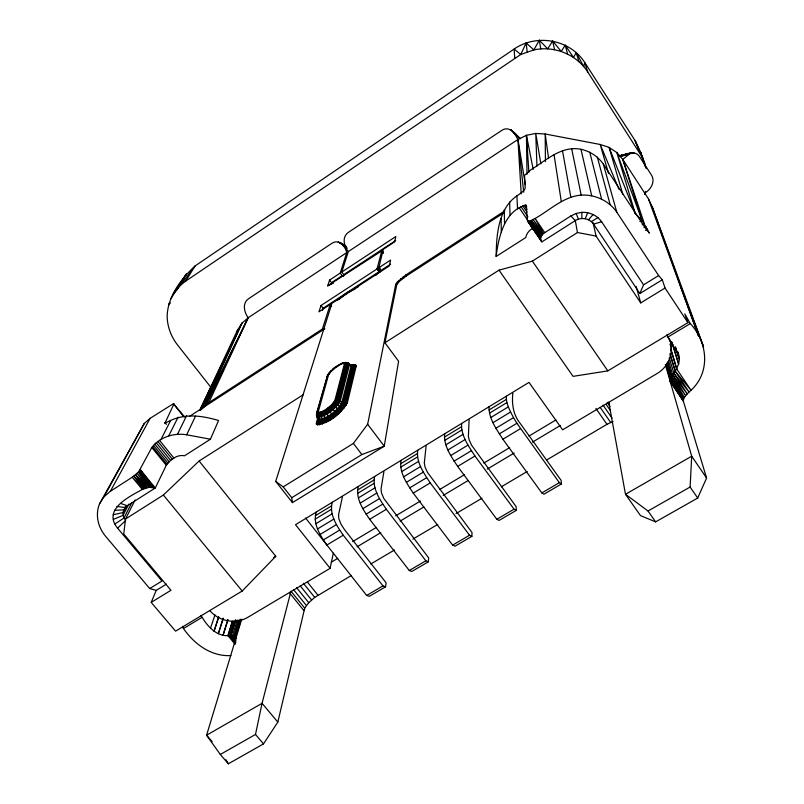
<?xml version="1.0" encoding="UTF-8"?>
<svg xmlns="http://www.w3.org/2000/svg" width="804" height="804" viewBox="0 0 804 804"><rect width="100%" height="100%" fill="white"/><g stroke="black" fill="none" stroke-linecap="round" stroke-linejoin="round"><path stroke-width="1.21" d="M383.89 471.687L381.036 489.154L381.538 493.073L383.789 498.42L428.673 557.896L428.331 561.815L425.869 560.8L386.342 509.294C379.98 499.776 372.001 488.53 374.654 476.47M533.012 228.075C529.404 230.065 526.489 233.391 525.756 237.532L496.158 256.456C496.41 234.808 498.148 207.512 518.51 194.789C520.932 192.94 524.077 191.251 525.213 188.267L524.54 175.413L530.811 169.825C546.016 160.478 561.494 145.383 580.97 149.273C589.985 151.263 598.005 156.448 603.301 164.026L644.316 226.577L649.401 233.16L642.044 220.276L635.301 213.703L609.1 147.413L600.216 144.479L545.192 133.997L535.755 133.444L526.449 135.323L517.937 139.494L348.283 251.592L341.831 272.013L343.75 274.636L343.499 276.405M512.851 393.116C511.686 403.95 513.173 415.025 520.329 423.567L561.102 480.35L561.443 483.978L543.956 494.189L541.826 492.922L502.892 439.235C496.671 429.416 488.731 418.914 489.053 406.744M350.956 365.257L353.951 366.071L354.021 367.307L345.217 403.437C339.801 412.894 329.62 421.326 318.685 422.934L317.771 422.15L318.133 419.668L317.771 422.15L316.324 423.929L317.349 424.824C329.72 423.035 341.258 413.477 347.388 402.764L356.061 366.654L355.971 365.257L354.896 364.604L351.067 365.297M351.961 365.518L352.856 366.071L352.926 367.237L344.052 403.367C338.916 412.301 329.298 420.271 318.967 421.798L318.103 421.055C318.032 417.949 314.525 414.281 318.283 411.769L328.635 374.443L331.63 370.463L327.911 374.624L326.926 377.94M318.294 410.904L317.449 411.608L318.042 413.085C325.399 411.919 332.203 406.291 335.931 399.95L345.238 363.177L343.439 362.855L339.409 364.745L342.544 363.127L347.67 362.704L350.876 365.247L350.936 366.333L341.941 402.412C337.157 410.693 328.243 418.07 318.655 419.517L317.861 418.834L316.525 413.507L327.268 375.96L329.158 373.347M428.331 561.815L411.789 571.483L409.276 570.508L369.669 519.304C363.267 509.847 355.328 498.46 358.282 486.45M581.805 218.487L581.915 212.336C589.573 211.944 597.231 215.422 601.633 221.773L643.562 284.827L639.873 293.53L593.553 224.105C589.613 218.246 581.081 216.869 575.242 220.638L541.886 241.873L527.514 220.819L526.148 205.06C504.46 210.357 498.46 237.411 496.158 256.456M316.324 423.929L318.042 416.301M316.766 415.628L316.746 416.874C319.218 418.673 319.861 422.763 317.349 424.824M317.449 411.608L316.826 413.557L317.5 414.12C325.54 412.854 332.997 406.683 337.067 399.749L346.343 363.8L345.619 362.473L342.665 363.418M401.085 460.36C398.935 472.471 406.945 483.526 413.256 493.113L452.652 545.122L455.044 546.187L471.888 536.338L472.018 532.519L427.326 472.139L424.974 466.792L424.311 462.923L426.11 445.969M469.094 419.778L468.39 436.22L469.204 440.029L471.677 445.366L516.148 506.671L516.258 510.399L499.093 520.429L496.832 519.263L457.657 466.42C451.396 456.722 443.396 445.969 444.662 433.798M342.403 496.962L338.544 514.902L338.886 518.881L341.037 524.228L344.403 529.494L386.101 582.82L385.548 586.83L382.965 585.905L343.248 535.193C336.775 525.796 328.916 514.208 332.333 502.269M609.633 404.151L608.246 402.141L609.03 403.528L625.482 494.279L640.537 515.645L655.632 521.866L697.691 498.048L690.123 487.033L691.701 456.2L665.38 364.735M329.821 420.221L325.479 409.718L331.71 404.804L334.896 400.422L344.303 364.453L343.72 363.358M516.258 510.399L514.037 509.193L474.953 456.029C468.712 446.28 460.732 435.627 461.637 423.457M343.248 535.193L326.876 545.032C320.364 535.675 312.555 523.957 316.253 512.068M471.888 536.338L469.546 535.233L430.24 482.902C423.949 473.285 415.939 462.34 417.748 450.2M125.524 519.022L123.736 533.997L170.961 590.287L151.192 602.387L175.553 631.16L242.185 591.04L275.792 556.288L199.101 461.004L163.383 495.023L125.524 519.022L135.122 499.957M669.621 339.409C674.616 352.011 668.677 366.795 657.149 373.508L562.619 429.818L529.012 382.392L295.52 524.7L330.112 568.317L247.431 617.562C235.26 624.497 218.859 621.18 209.824 610.638M331.6 306.304L330.233 304.465L318.937 311.831L321.057 305.49L377.046 268.928L381.759 250.878L327.66 285.812L329.59 280.063L340.233 273.069L346.745 252.607C345.288 246.205 338.675 238.547 331.821 243.391L248.727 298.626C242.004 303.048 244.094 312.223 248.195 317.731L208.819 402.623L200.97 409.849M236.034 638.436L235.843 636.396C233.512 634.989 230.577 635.833 227.984 635.693C215.532 636.095 206.437 625.14 201.03 615.351M541.072 240.838C539.544 237.672 542.107 234.235 544.75 232.637L570.91 215.944L576.177 213.452L581.915 212.336M379.287 272.586L380.825 270.556L378.805 267.772L390.613 260.064L389.307 265.943L331.931 303.359L275.702 481.395L283.209 486.882L353.388 443.416L367.659 424.251L395.679 284.626L397.266 282.063L405.568 275.159L504.852 210.839M275.702 481.395L292.445 502.611L384.242 446.19L398.593 361.287L384.935 342.745L396.824 284.405L399.508 281.279L406.211 276.053L504.108 212.648M220.306 754.474L255.491 734.444L262.064 703.319L290.968 591.171L304.706 608.166L277.832 722.092L263.511 743.891L228.346 763.8L220.306 754.474L206.588 735.218L241.692 619.231M330.112 568.317L333.318 553.172M330.183 371.991L329.158 372.966L329.057 374.553M697.691 498.048L706.585 478.048L683.34 401.075L669.933 380.382C674.455 371.498 682.948 362.453 677.611 351.7L678.375 354.092L666.677 334.936M184.689 417.025L173.443 403.658L150.117 418.341L144.278 423.447L99.535 503.837C95.063 514.65 98.008 527.092 105.314 535.936L149.725 588.558L156.257 590.357L166.408 584.126M149.725 588.558L161.956 581.041L117.585 528.168C102.299 509.475 129.203 496.761 142.298 489.455L148.991 487.335L155.303 487.968L166.267 465.285C170.398 459.707 177.131 454.21 184.528 455.788L210.427 439.215L218.577 420.492C199.281 414.824 181.965 413.186 164.81 423.447L174.036 403.658M331.64 371.026L333.178 369.639C332.685 368.624 335.127 366.503 335.76 367.619M317.871 419.185L317.168 423.125L318.133 423.969C329.761 422.271 340.594 413.296 346.363 403.236L355.097 367.106L355.016 365.79L354.001 365.177L351.247 365.589L354.896 364.604M316.495 414.583L327.831 375.116L328.635 374.443M236.497 333.549L237.481 330.183L241.914 323.248L248.195 317.731L346.745 252.607M235.1 644.225L227.984 635.693L232.255 621.291M239.642 620.336L234.999 635.894L236.487 637.773L234.999 635.894L240.225 619.211M227.743 619.693L223.05 635.26L228.034 619.784M236.034 642.074L230.748 635.622L235.461 620.035M236.004 638.527L233.813 635.673L238.547 620.125M326.957 376.925L328.424 373.89M223.07 618.246L218.306 633.763L223.371 618.316M235.843 636.396L241.009 619.673M235.461 643.682L229.421 635.662L233.863 621.271M235.944 640.476L232.416 635.602L237.27 620.065M341.861 276.636L342.152 275.692L340.233 273.069M218.557 616.959L214.045 631.301L218.788 617.07M227.984 635.693L232.507 621.391M208.819 402.623L322.404 329.037L330.233 304.465M644.547 194.467L645.552 191.322M230.748 635.622L235.733 620.085M316.846 412.492L316.464 415.789L317.52 417.537C326.906 416.1 335.63 408.884 340.343 400.774L349.428 364.785L349.378 363.72L345.619 362.473M378.805 267.772L383.287 249.3L394.653 241.833L395.829 236.527L341.831 272.013M322.394 310.334L323.087 308.213L379.056 271.702L377.589 267.943L380.453 271.752M210.547 628.014L214.98 614.929M646.215 168.579L640.466 152.117L635.12 140.62L584.779 62.561C570.006 39.376 536.499 33.507 514.138 49.034L195.121 265.923C181.081 278.928 167.493 296.575 167.152 316.615C167.393 326.856 171.212 336.816 177.473 344.886L211.311 387.85M325.831 422.502C327.67 418.261 321.52 415.176 323.359 410.944L325.479 409.718M585.252 218.698L587.714 212.688M151.192 602.387L156.257 590.357M199.965 409.97L241.914 323.248L204.296 406.11L248.195 317.731L206.477 404.281M202.286 408.1L241.914 323.248M639.713 152.489L635.12 140.62L642.878 158.217L587.764 72.008C576.579 54.401 554.167 45.466 533.876 49.908L526.158 42.964L520.741 54.501L185.634 281.149L180.89 284.867L173.292 294.003L186.488 273.752L180.89 284.867L195.121 265.923L185.634 281.149M199.794 410.221L237.481 330.183M99.535 503.837L103.967 496.822L110.399 491.254L132.228 477.244L138.569 471.998L151.815 447.526C159.705 437.095 173.986 432.612 186.659 434.793L195.493 416.191M199.955 410.211L212.065 385.407M213.16 383.146L214.266 380.895M177.543 434.2L186.639 415.618M168.78 435.788L178.116 417.175M131.816 502.59L123.987 518.057L114.871 523.977M128.801 504.138L123.102 515.324L113.384 519.394M126.449 505.847L123.022 512.54L123.102 515.324L125.605 520.57L117.585 528.168M160.971 439.446L170.518 420.753M125.454 506.56L123.022 512.54L113.233 514.741M110.399 491.254L150.117 418.341M587.764 72.008L584.779 62.561L583.694 66.551L576.217 52.551L573.513 57.496L565.252 45.175L561.222 51.456L552.649 40.954L547.695 48.863L539.303 40.2L533.876 49.908L520.741 54.501L514.138 49.034L514.731 58.039M103.967 496.822L144.278 423.447M169.795 302.716L168.609 304.837L170.217 302.987M176.9 289.942L180.458 283.561L170.559 299.259M322.263 424.09C325.439 419.929 318.283 415.969 321.459 411.799L323.359 410.944M330.916 371.116L333.399 368.865L329.158 372.966M176.749 289.179L186.488 273.752M304.706 608.166L308.726 602.709L314.726 597.392L351.418 575.463M142.298 489.455L132.228 477.244L143.524 488.762L133.906 476.079L144.71 488.279L135.605 474.762L147.353 487.576L137.193 473.365L148.991 487.335L138.569 471.998L152.167 487.284L139.635 470.752L153.765 487.525L140.308 469.717L155.303 487.968L127.364 505.756L123.746 509.897L114.439 510.319M317.801 420.683L316.364 422.271M327.65 375.488L330.866 371.719M319.379 424.884C323.499 420.924 315.791 416.191 319.912 412.241L321.459 411.799M377.357 268.405L379.056 271.702L375.619 275.571M588.508 219.763L593.171 214.477M319.912 412.241L318.042 413.085L317.228 416.422C326.323 415.015 334.765 408.03 339.348 400.171L348.494 364.212L348.444 363.187L347.398 362.905L344.273 363.709M644.738 193.151C650.969 189.503 655.762 181.402 651.2 174.659L639.713 156.87C635.029 149.333 625.623 154.659 619.06 155.956L632.075 152.82L619.06 155.956M639.944 221.592L642.044 220.276L622.819 159.463L630.034 153.403L619.562 156.478M337.569 299.982L347.167 292.505L358.614 286.616M338.615 299.681L346.966 293.179L355.539 288.686M341.197 363.9L342.544 363.127M333.067 369.177L337.61 365.629L341.027 364.262M333.178 369.639L334.896 368.292M352.132 365.277L352.906 364.714M336.645 367.006L338.434 365.78M342.152 275.692L331.509 282.676L329.59 280.063M343.75 274.636L395.658 240.557M390.654 264.144L380.825 270.556L379.297 266.817M189.885 416.14L324.836 328.746M384.935 342.745L499.023 270.144L573.061 376.362L607.834 370.875L687.902 322.655L665.039 288.023L662.285 279.772L658.627 275.571L616.789 212.176C608.879 200.668 595.03 194.377 581.181 195.091C563.343 196.628 550.026 210.055 535.122 218.467L529.806 221.14L527.514 220.819L541.886 241.873M199.101 461.004L303.259 394.724M499.023 270.144L532.369 261.119L577.453 232.537L596.045 236.064L640.728 302.897L665.039 288.023M642.195 224.738L644.265 223.442L622.819 159.463L616.819 152.529L609.1 147.413L622.849 194.387M643.974 227.693L646.054 226.396M645.501 230.366L647.582 229.07M292.445 502.611L291.762 497.716L361.87 454.541L384.242 446.19L367.659 424.251M643.562 284.827L658.627 275.571M639.873 293.53L662.285 279.772M591.332 221.602L597.925 217.572M315.349 515.726L331.499 505.887M357.589 490.008L374.031 479.998M400.593 463.828L417.346 453.627M444.401 437.155L461.456 426.773M489.013 409.99L506.399 399.407L506.339 396.211M315.128 519.203L331.338 509.344M357.519 493.425L374.031 483.385M400.693 467.174L417.507 456.943M444.662 440.431L461.797 430.019M489.455 413.196L506.912 402.583L506.399 399.407M315.882 523.705L332.152 513.826M358.423 497.877L374.986 487.827M401.739 471.586L418.623 461.335M445.868 444.793L463.064 434.361M490.822 417.507L508.339 406.874L506.912 402.583M317.58 528.911L333.901 519.032M360.242 503.073L376.855 493.013M403.688 476.762L420.613 466.511M447.939 449.949L465.174 439.507M493.023 422.643L510.59 412L508.339 406.874M273.641 557.584L275.792 556.288M320.103 534.459L336.454 524.59M362.845 508.641L379.498 498.58M406.382 482.34L423.346 472.089M450.732 455.546L468.008 445.104M495.907 428.241L513.515 417.608L510.59 412M323.278 539.966L339.64 530.107M366.071 514.178L382.734 504.138M409.648 487.917L426.633 477.687M454.049 461.164L471.345 450.742M499.274 433.909L516.902 423.286L559.353 482.661L561.443 483.978M230.949 655.582C211.221 656.717 194.246 644.074 183.463 628.537L201.764 617.522M667.873 337.087L690.314 323.59C708.435 343.077 710.806 374.172 689.038 392C686.807 394.643 683.179 397.276 683.34 401.075L669.983 381.277M369.669 519.304L386.342 509.294M413.256 493.113L430.24 482.902M457.657 466.42L474.953 456.029M502.892 439.235L520.51 428.643M352.675 541.584L376.332 527.424M395.689 515.836L420.422 501.043M439.778 489.455L464.511 474.651M483.867 463.064L509.666 447.627M529.022 436.039L555.906 419.949M331.278 562.207L337.73 558.358M357.107 546.79L380.784 532.66M400.151 521.103L423.829 506.972M443.195 495.415L467.948 480.641M487.314 469.074L514.218 453.024M532.519 442.099L560.499 425.406M370.825 563.986L394.543 549.956M412.874 539.112L437.677 524.449M456.009 513.605L481.887 498.299M501.304 486.812L527.183 471.506M546.589 460.029L606.98 424.311L612.96 421.507M340.373 364.162L335.338 367.187M305.59 518.047L366.674 595.442L382.965 585.905M409.276 570.508L425.869 560.8M452.652 545.122L469.546 535.233M496.832 519.263L514.037 509.193M541.826 492.922L559.353 482.661M385.548 586.83L369.297 596.327L366.674 595.442M706.585 478.048L691.701 456.2L625.482 494.279L648.014 511.002L690.123 487.033M355.971 365.257C353.479 367.157 350.212 365.438 348.574 363.227M333.127 283.068L327.66 285.812L333.047 283.129M341.8 363.89L343.358 363.147M344.303 364.453C348.886 361.318 351.479 369.79 356.061 366.654M334.896 400.422C339.76 397.136 342.524 406.05 347.388 402.764M334.343 401.638C339.248 399.166 341.479 407.517 346.383 405.045M343.439 362.855L346.665 362.443L347.439 363.87L338.233 399.819C333.871 407.276 325.851 413.909 317.218 415.256L316.495 414.653M341.811 363.388L345.278 362.534M593.553 224.105L601.633 221.773M619.673 156.599L628.205 154.609M333.258 403.136C338.012 401.789 339.62 409.196 344.373 407.849M634.215 152.911L621.12 155.383L623.271 155.494M331.71 404.804C336.012 404.925 337.188 410.884 341.499 410.995M116.912 506.44L125.233 507.585M186.659 434.793L210.427 439.215M120.489 503.364L127.364 505.756M329.801 406.543L337.941 414.261M343.167 244.959L338.363 242.064L344.906 245.451M346.011 246.356L342.112 244.215L346.152 246.939M343.398 246.054L347.298 248.195M345.258 245.542L340.393 242.858L344.625 245.371M338.363 242.064L345.167 245.833M350.052 364.735L351.81 365.79L351.871 366.905L342.936 403.015C338.012 411.547 328.826 419.155 318.957 420.633L318.133 419.929M513.193 132.62L520.198 138.69C515.575 133.816 509.103 125.133 501.525 130.56L348.624 232.205C341.68 236.688 343.841 246.104 348.283 251.592M318.283 411.769L318.826 412.231M516.861 135.534L510.831 129.735L520.198 138.69M570.91 215.944L575.242 220.638M229.421 635.662L235.2 642.094M212.135 741.66L206.588 735.218L262.064 703.319L277.832 722.092M233.813 635.673L236.245 638.517M255.491 734.444L263.511 743.891M232.416 635.602L235.652 639.421M163.383 495.023L242.185 591.04M156.288 442.763L170.679 460.481M154.77 444.079L169.172 461.808M153.463 445.376L167.885 463.104M152.458 446.542L166.89 464.29M151.815 447.526L166.267 465.285M669.219 357.82L673.973 373.388L689.038 392L675.33 371.378L670.013 354.705M159.544 440.371L173.915 458.109M157.916 441.496L172.297 459.215M293.45 589.483L306.384 605.512M290.023 593.463L303.801 610.487M527.816 221.281L540.66 239.733L528.6 221.391L540.78 237.512L529.806 221.14L541.243 236.346L531.374 220.537L542.559 234.426L533.193 219.623L543.474 233.562L535.122 218.467L544.75 232.637M300.204 585.814L311.57 599.945M164.81 422.452L166.348 424.361M296.575 587.634L308.726 602.709M307.399 582.036L317.982 595.241M303.379 583.262L314.726 597.392M174.066 404.583L183.774 416.713M382.935 252.355L381.759 250.878L383.206 252.928M283.209 486.882L291.762 497.716M138.569 471.998L150.599 487.234M135.605 474.762L145.856 487.917M668.546 360.664L672.777 375.086L687.249 393.849L673.973 373.388M353.388 443.416L361.87 454.541M322.404 329.037L323.057 329.901M321.057 305.49L323.087 308.213M381.719 250.617L382.925 252.275L381.588 250.416M377.719 267.531L380.553 271.44M377.046 268.928L379.056 271.702M400.884 278.606L401.528 279.49M398.874 280.395L399.508 281.279M397.266 282.063L397.91 282.958M396.171 283.51L396.824 284.405M395.679 284.626L396.322 285.52M405.568 275.159L406.211 276.053M403.166 276.817L403.809 277.712M381.719 251.2L383.176 253.22M531.374 220.537L541.896 235.26M666.496 363.73L670.827 378.061L684.415 397.407L671.702 376.644L667.26 362.333M648.014 511.002L655.632 521.866M595.925 408.462L606.98 424.311M528.6 221.391L540.579 238.647M603.07 405.156L612.045 418.08M600.276 407.517L610.628 422.401M607.251 402.432L610.025 406.432M606.156 404.442L610.306 410.422M532.369 261.119L607.834 370.875M519.203 207.824L531.635 226.045M665.943 364.875L670.214 379.327L683.581 398.975L670.827 378.061M525.404 204.98L526.781 207.02M524.248 205.251L527.012 209.311M522.751 205.844L526.901 211.924M521.032 206.718L527.937 216.849M669.933 380.382L683.269 400.111L670.214 379.327M670.827 349.82L676.767 369.016L690.937 390.161L675.33 371.378L670.034 353.388M622.819 159.463L648.486 198.92L652.285 207.02L703.54 346.695L684.405 296.465M672.777 375.086L685.671 395.679L671.702 376.644L667.611 362.182M513.515 417.608L516.902 423.286M225.984 759.73L228.346 763.8M514.158 132.891L517.937 139.494L525.354 184.649M690.314 323.59L684.807 313.912L687.902 322.655M333.951 417.407L327.68 408.221M667.23 335.248L670.355 341.77M618.929 189.292L600.216 144.479L608.507 173.403M640.838 154.398L640.466 152.117L645.22 164.328M576.177 213.452L578.388 219.15M680.405 285.953L682.626 291.792M642.044 220.276L616.819 152.529L635.301 213.703M648.486 198.92L698.565 336.092L652.285 207.02L652.818 210.336M640.466 152.117L645.542 167.212M182.739 626.366L183.463 628.537M675.4 347.107L679.229 359.097L675.481 347.127M671.571 341.539L678.687 364.182L672.174 342.665M670.044 344.112L671.521 348.876M576.217 52.551L578.91 61.687M670.817 348.584L676.767 369.016M603.301 164.026L616.789 212.176M636.155 286.405L640.728 302.897M597.362 157.202L610.115 204.578M565.252 45.175L567.584 54.069M589.744 152.167L601.543 198.95M580.97 149.273L591.674 195.714M593.111 222.678L596.045 236.064M552.649 40.954L554.559 49.717M571.664 148.73L581.181 195.091M527.022 174.247L526.449 135.323L533.173 169.322M575.242 220.226L577.453 232.537M562.478 150.569L570.82 197.121M540.851 163.815L535.755 133.444L536.951 166.036M539.303 40.2L540.76 48.933M554.036 154.659L561.313 201.653M548.569 158.378L545.192 133.997L545.444 161.604M526.158 42.964L527.163 51.778M523.726 192.196L517.937 139.494L521.203 193.834M526.449 135.323L528.881 172.227M516.892 195.844L517.535 208.909M509.625 202.015L510.037 215.251M504.259 209.754L504.5 223.2M501.143 218.507L501.284 232.195"/></g></svg>
